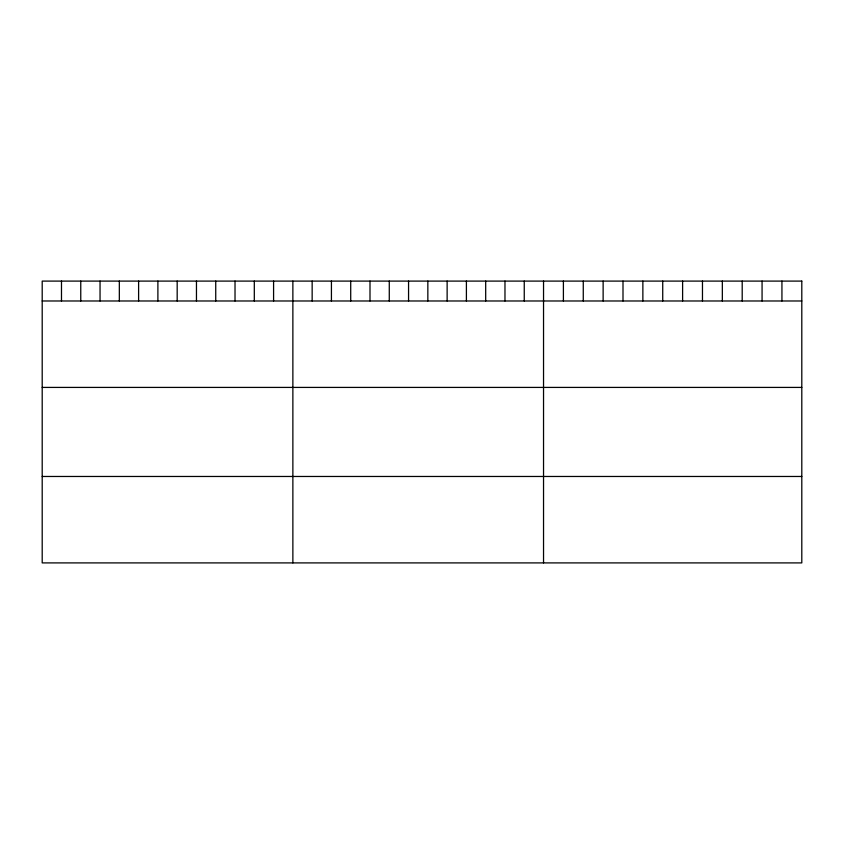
<?xml version="1.0" encoding="UTF-8"?>
<svg xmlns="http://www.w3.org/2000/svg" width="844" height="844" viewBox="0 0 844 844"><rect width="100%" height="100%" fill="white"/><g stroke="black" fill="none" stroke-linecap="round" stroke-linejoin="round"><path stroke-width="1.27" d="M42.2 300.981L801.8 300.981M42.2 387.417L801.8 387.417M42.2 476.47L801.8 476.47M781.934 281.094L781.934 300.981M762.069 281.094L762.069 300.981M742.203 281.094L742.203 300.981M722.337 281.094L722.337 300.981M702.472 281.094L702.472 300.981M682.606 281.094L682.606 300.981M662.73 281.094L662.73 300.981M642.864 281.094L642.864 300.981M622.999 281.094L622.999 300.981M603.133 281.094L603.133 300.981M583.267 281.094L583.267 300.981M563.402 281.094L563.402 300.981M543.536 281.094L543.536 562.906M524.251 281.094L524.251 300.981M504.976 281.094L504.976 300.981M485.69 281.094L485.69 300.981M466.405 281.094L466.405 300.981M447.13 281.094L447.13 300.981M427.845 281.094L427.845 300.981M408.559 281.094L408.559 300.981M389.274 281.094L389.274 300.981M369.999 281.094L369.999 300.981M350.714 281.094L350.714 300.981M331.428 281.094L331.428 300.981M312.153 281.094L312.153 300.981M292.868 281.094L292.868 562.906M273.583 281.094L273.583 300.981M254.308 281.094L254.308 300.981M235.022 281.094L235.022 300.981M215.737 281.094L215.737 300.981M196.462 281.094L196.462 300.981M177.177 281.094L177.177 300.981M157.891 281.094L157.891 300.981M138.606 281.094L138.606 300.981M119.331 281.094L119.331 300.981M100.046 281.094L100.046 300.981M80.76 281.094L80.76 300.981M61.485 281.094L61.485 300.981M801.8 281.094L42.2 281.094L42.2 562.906L801.8 562.906L801.8 281.094"/></g></svg>
